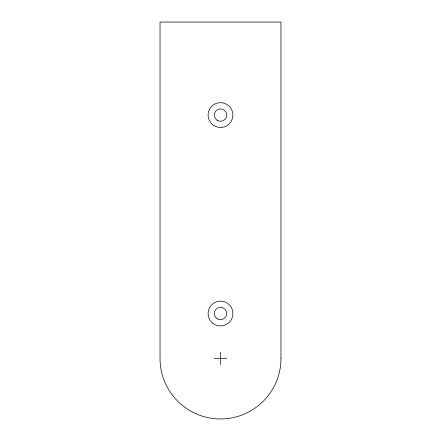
<?xml version="1.0" encoding="UTF-8"?>
<svg xmlns="http://www.w3.org/2000/svg" width="441" height="441" viewBox="0 0 441 441"><rect width="100%" height="100%" fill="white"/><g stroke="black" fill="none" stroke-linecap="round" stroke-linejoin="round"><path stroke-width="0.66" d="M214.298 358.483L226.702 358.483M280.967 358.483L280.967 22.05L160.033 22.05L160.033 358.483A60.467 60.467 0 0 0 220.5 418.95A60.467 60.467 0 0 0 280.967 358.483M220.5 352.282L220.5 364.685M217.396 120.443A6.202 6.202 0 0 0 226.702 115.073A6.202 6.202 0 0 0 217.402 109.704A6.202 6.202 0 0 0 217.396 120.443M217.396 318.893A6.202 6.202 0 0 0 226.702 313.523A6.202 6.202 0 0 0 217.396 308.154A6.202 6.202 0 0 0 217.396 318.893M212.281 322.812A12.403 12.403 0 0 0 232.655 315.999A12.403 12.403 0 0 0 216.57 301.76A12.403 12.403 0 0 0 212.281 322.812M213.99 125.63A12.403 12.403 0 0 0 232.898 115.432A12.403 12.403 0 0 0 214.613 104.159A12.403 12.403 0 0 0 213.99 125.63"/></g></svg>
